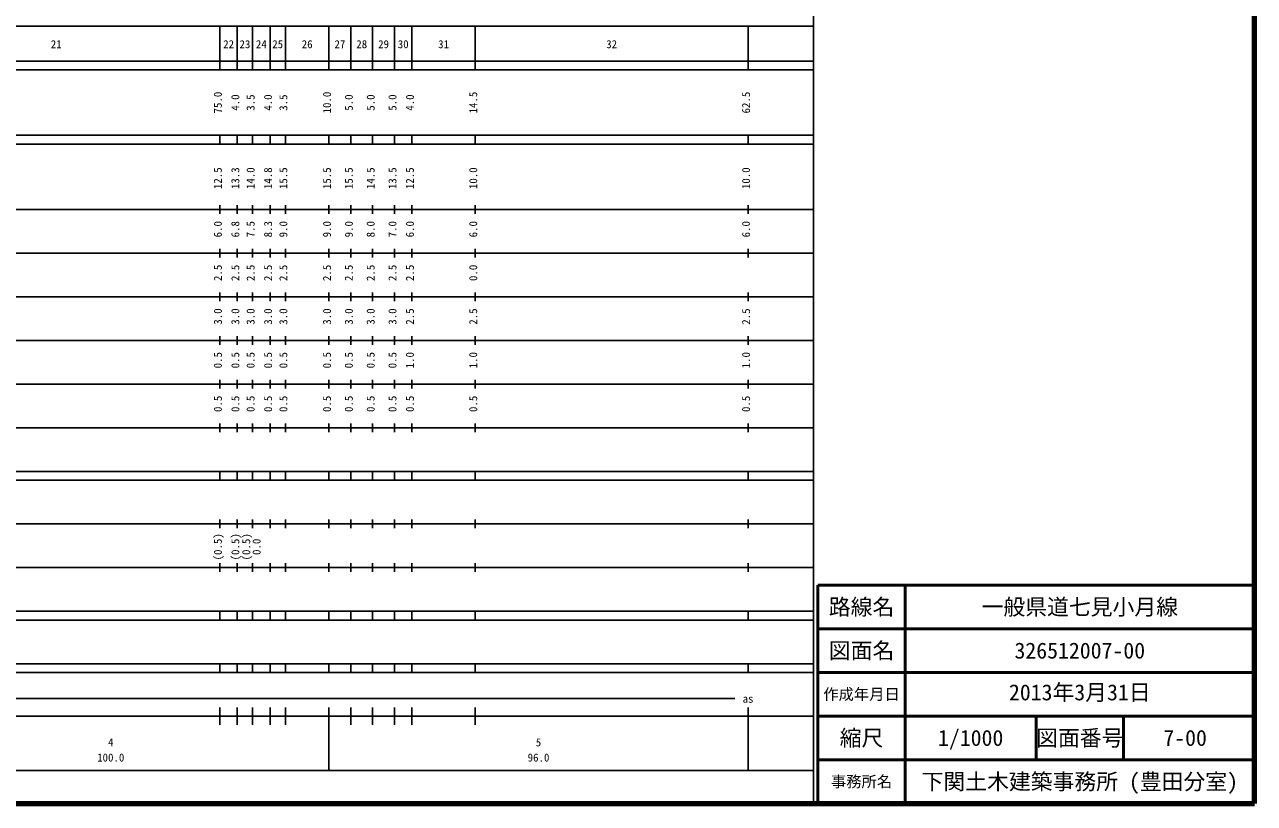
# Model space of a CAD drawing. Units: millimetres on the paper, enlarged 1000 times. Extents: x 40000 to 680000, y 20000 to 380000.
# Drawn here: x 398265 to 680000, y 20000 to 198357 of the extents above; entities that cross this region are included whole.
import ezdxf
from ezdxf.enums import TextEntityAlignment as Align

# ---------------------------------------------------------------- set-up
doc = ezdxf.new("R2010")
doc.units = ezdxf.units.MM
doc.header["$LTSCALE"] = 1000
for name, color, linetype, lineweight in [('M-TTL', 2, 'Continuous', 140), ('M-TTL-BAND', 7, 'Continuous', 25), ('M-TTL-FRAM', 2, 'Continuous', 50), ('M-TTL-LINE', 7, 'Continuous', 50)]:
    doc.layers.add(name, color=color, linetype=linetype, lineweight=lineweight)
doc.layers.add('M-TTL-TXT', color=7, linetype='Continuous')
doc.styles.add('ＭＳ ゴシック', font='')
doc.styles.get('ＭＳ ゴシック').set_extended_font_data('MS Gothic')

msp = doc.modelspace()

# ---------------------------------------------------------------- linework, layer by layer
at = {"layer": 'M-TTL'}
for p, q in [((680000, 20000), (680000, 380000)), ((40000, 20000), (680000, 20000))]:
    msp.add_line(p, q, dxfattribs=at)
at = {"layer": 'M-TTL-BAND'}
for p, q in [((579000, 20000), (579000, 370000)), ((68000, 198000), (579000, 198000)), ((443000, 188000), (443000, 198000)), ((447000, 188000), (447000, 198000)), ((450500, 188000), (450500, 198000)), ((454500, 188000), (454500, 198000)), ((458000, 188000), (458000, 198000)), ((468000, 188000), (468000, 198000)), ((473000, 188000), (473000, 198000)), ((478000, 188000), (478000, 198000)), ((483000, 188000), (483000, 198000)), ((487000, 188000), (487000, 198000)), ((501500, 188000), (501500, 198000)), ((564000, 188000), (564000, 198000)), ((40000, 190000), (579000, 190000)), ((40000, 188000), (579000, 188000)), ((40000, 173000), (579000, 173000)), ((443000, 171000), (443000, 173000)), ((447000, 171000), (447000, 173000)), ((450500, 171000), (450500, 173000)), ((454500, 171000), (454500, 173000)), ((458000, 171000), (458000, 173000)), ((468000, 171000), (468000, 173000)), ((473000, 171000), (473000, 173000)), ((478000, 171000), (478000, 173000)), ((483000, 171000), (483000, 173000)), ((487000, 171000), (487000, 173000)), ((501500, 171000), (501500, 173000)), ((564000, 171000), (564000, 173000)), ((40000, 171000), (579000, 171000)), ((40000, 156000), (579000, 156000)), ((443000, 155000), (443000, 157000)), ((447000, 155000), (447000, 157000)), ((450500, 155000), (450500, 157000)), ((454500, 155000), (454500, 157000)), ((458000, 155000), (458000, 157000)), ((468000, 155000), (468000, 157000)), ((473000, 155000), (473000, 157000)), ((478000, 155000), (478000, 157000)), ((483000, 155000), (483000, 157000)), ((487000, 155000), (487000, 157000)), ((501500, 155000), (501500, 157000)), ((564000, 155000), (564000, 157000)), ((443000, 145000), (443000, 147000)), ((447000, 145000), (447000, 147000)), ((450500, 145000), (450500, 147000)), ((454500, 145000), (454500, 147000)), ((458000, 145000), (458000, 147000)), ((468000, 145000), (468000, 147000)), ((473000, 145000), (473000, 147000)), ((478000, 145000), (478000, 147000)), ((483000, 145000), (483000, 147000)), ((487000, 145000), (487000, 147000)), ((501500, 145000), (501500, 147000)), ((564000, 145000), (564000, 147000)), ((46000, 146000), (579000, 146000)), ((52000, 136000), (579000, 136000)), ((443000, 135000), (443000, 137000)), ((447000, 135000), (447000, 137000)), ((450500, 135000), (450500, 137000)), ((454500, 135000), (454500, 137000)), ((458000, 135000), (458000, 137000)), ((468000, 135000), (468000, 137000)), ((473000, 135000), (473000, 137000)), ((478000, 135000), (478000, 137000)), ((483000, 135000), (483000, 137000)), ((487000, 135000), (487000, 137000)), ((501500, 135000), (501500, 137000)), ((564000, 135000), (564000, 137000)), ((443000, 125000), (443000, 127000)), ((447000, 125000), (447000, 127000)), ((450500, 125000), (450500, 127000)), ((454500, 125000), (454500, 127000)), ((458000, 125000), (458000, 127000)), ((468000, 125000), (468000, 127000)), ((473000, 125000), (473000, 127000)), ((478000, 125000), (478000, 127000)), ((483000, 125000), (483000, 127000)), ((487000, 125000), (487000, 127000)), ((501500, 125000), (501500, 127000)), ((564000, 125000), (564000, 127000)), ((46000, 126000), (579000, 126000)), ((52000, 116000), (579000, 116000)), ((443000, 115000), (443000, 117000)), ((447000, 115000), (447000, 117000)), ((450500, 115000), (450500, 117000)), ((454500, 115000), (454500, 117000)), ((458000, 115000), (458000, 117000)), ((468000, 115000), (468000, 117000)), ((473000, 115000), (473000, 117000)), ((478000, 115000), (478000, 117000)), ((483000, 115000), (483000, 117000)), ((487000, 115000), (487000, 117000)), ((501500, 115000), (501500, 117000)), ((564000, 115000), (564000, 117000)), ((46000, 106000), (579000, 106000)), ((443000, 105000), (443000, 107000)), ((447000, 105000), (447000, 107000)), ((450500, 105000), (450500, 107000)), ((454500, 105000), (454500, 107000)), ((458000, 105000), (458000, 107000)), ((468000, 105000), (468000, 107000)), ((473000, 105000), (473000, 107000)), ((478000, 105000), (478000, 107000)), ((483000, 105000), (483000, 107000)), ((487000, 105000), (487000, 107000)), ((501500, 105000), (501500, 107000)), ((564000, 105000), (564000, 107000)), ((40000, 96000), (579000, 96000)), ((443000, 94000), (443000, 96000)), ((447000, 94000), (447000, 96000)), ((450500, 94000), (450500, 96000)), ((454500, 94000), (454500, 96000)), ((458000, 94000), (458000, 96000)), ((468000, 94000), (468000, 96000)), ((473000, 94000), (473000, 96000)), ((478000, 94000), (478000, 96000)), ((483000, 94000), (483000, 96000)), ((487000, 94000), (487000, 96000)), ((501500, 94000), (501500, 96000)), ((564000, 94000), (564000, 96000)), ((40000, 94000), (579000, 94000)), ((443000, 83000), (443000, 85000)), ((447000, 83000), (447000, 85000)), ((450500, 83000), (450500, 85000)), ((454500, 83000), (454500, 85000)), ((458000, 83000), (458000, 85000)), ((468000, 83000), (468000, 85000)), ((473000, 83000), (473000, 85000)), ((478000, 83000), (478000, 85000)), ((483000, 83000), (483000, 85000)), ((487000, 83000), (487000, 85000)), ((501500, 83000), (501500, 85000)), ((564000, 83000), (564000, 85000)), ((49000, 84000), (579000, 84000)), ((40000, 74000), (579000, 74000)), ((443000, 73000), (443000, 75000)), ((447000, 73000), (447000, 75000)), ((450500, 73000), (450500, 75000)), ((454500, 73000), (454500, 75000)), ((458000, 73000), (458000, 75000)), ((468000, 73000), (468000, 75000)), ((473000, 73000), (473000, 75000)), ((478000, 73000), (478000, 75000)), ((483000, 73000), (483000, 75000)), ((487000, 73000), (487000, 75000)), ((501500, 73000), (501500, 75000)), ((564000, 73000), (564000, 75000)), ((40000, 64000), (579000, 64000)), ((40000, 62000), (579000, 62000)), ((443000, 62000), (443000, 64000)), ((447000, 62000), (447000, 64000)), ((450500, 62000), (450500, 64000)), ((454500, 62000), (454500, 64000)), ((458000, 62000), (458000, 64000)), ((468000, 62000), (468000, 64000)), ((473000, 62000), (473000, 64000)), ((478000, 62000), (478000, 64000)), ((483000, 62000), (483000, 64000)), ((487000, 62000), (487000, 64000)), ((501500, 62000), (501500, 64000)), ((564000, 62000), (564000, 64000)), ((40000, 52000), (579000, 52000)), ((443000, 50000), (443000, 52000)), ((447000, 50000), (447000, 52000)), ((450500, 50000), (450500, 52000)), ((454500, 50000), (454500, 52000)), ((458000, 50000), (458000, 52000)), ((468000, 50000), (468000, 52000)), ((473000, 50000), (473000, 52000)), ((478000, 50000), (478000, 52000)), ((483000, 50000), (483000, 52000)), ((487000, 50000), (487000, 52000)), ((501500, 50000), (501500, 52000)), ((564000, 50000), (564000, 52000)), ((40000, 50000), (579000, 50000)), ((71000, 44000), (561000, 44000)), ((40000, 40000), (579000, 40000)), ((443000, 38000), (443000, 42000)), ((447000, 38000), (447000, 42000)), ((450500, 38000), (450500, 42000)), ((454500, 38000), (454500, 42000)), ((458000, 38000), (458000, 42000)), ((468000, 27500), (468000, 42000)), ((473000, 38000), (473000, 42000)), ((478000, 38000), (478000, 42000)), ((483000, 38000), (483000, 42000)), ((487000, 38000), (487000, 42000)), ((501500, 38000), (501500, 42000)), ((564000, 27500), (564000, 42000)), ((68000, 27500), (579000, 27500))]:
    msp.add_line(p, q, dxfattribs=at)
at = {"layer": 'M-TTL-FRAM'}
for p, q in [((680000, 70000), (580000, 70000)), ((580000, 70000), (580000, 20000))]:
    msp.add_line(p, q, dxfattribs=at)
at = {"layer": 'M-TTL-LINE'}
for p, q in [((600000, 70000), (600000, 20000)), ((680000, 60000), (580000, 60000)), ((680000, 50000), (580000, 50000)), ((680000, 40000), (580000, 40000)), ((630000, 40000), (630000, 30000)), ((650000, 40000), (650000, 30000)), ((680000, 30000), (580000, 30000))]:
    msp.add_line(p, q, dxfattribs=at)

# ---------------------------------------------------------------- texts
at = {"layer": 'M-TTL-BAND', "style": 'ＭＳ ゴシック'}
for s, p in [('21', (405500, 192405)), ('22', (445000, 192405)), ('23', (448750, 192405)), ('24', (452500, 192405)), ('25', (456250, 192405)), ('26', (463000, 192405)), ('27', (470500, 192405)), ('28', (475500, 192405)), ('29', (480500, 192405)), ('30', (485000, 192405)), ('31', (494250, 192405)), ('32', (532750, 192405)), ('as', (564000, 42500)), ('4', (418000, 32523)), ('5', (516000, 32523)), ('100.0', (418000, 29033)), ('96.0', (516000, 29033))]:
    msp.add_text(s, height=1833, dxfattribs=at).set_placement(p, align=Align.BOTTOM_CENTER)
for s, p in [('75.0', (444000, 180500)), ('4.0', (448000, 180500)), ('3.5', (451500, 180500)), ('4.0', (455500, 180500)), ('3.5', (459000, 180500)), ('10.0', (469000, 180500)), ('5.0', (474000, 180500)), ('5.0', (479000, 180500)), ('5.0', (484000, 180500)), ('4.0', (488000, 180500)), ('14.5', (502500, 180500)), ('62.5', (565000, 180500)), ('12.5', (444000, 163174)), ('13.3', (448000, 163174)), ('14.0', (451500, 163174)), ('14.8', (455500, 163174)), ('15.5', (459000, 163174)), ('15.5', (469000, 163174)), ('15.5', (474000, 163174)), ('14.5', (479000, 163174)), ('13.5', (484000, 163174)), ('12.5', (488000, 163174)), ('10.0', (502500, 163174)), ('10.0', (565000, 163174)), ('6.0', (444000, 151500)), ('6.8', (448000, 151500)), ('7.5', (451500, 151500)), ('8.3', (455500, 151500)), ('9.0', (459000, 151500)), ('9.0', (469000, 151500)), ('9.0', (474000, 151500)), ('8.0', (479000, 151500)), ('7.0', (484000, 151500)), ('6.0', (488000, 151500)), ('6.0', (502500, 151500)), ('6.0', (565000, 151500)), ('2.5', (444000, 141500)), ('2.5', (448000, 141500)), ('2.5', (451500, 141500)), ('2.5', (455500, 141500)), ('2.5', (459000, 141500)), ('2.5', (469000, 141500)), ('2.5', (474000, 141500)), ('2.5', (479000, 141500)), ('2.5', (484000, 141500)), ('2.5', (488000, 141500)), ('0.0', (502500, 141500)), ('3.0', (444000, 131500)), ('3.0', (448000, 131500)), ('3.0', (451500, 131500)), ('3.0', (455500, 131500)), ('3.0', (459000, 131500)), ('3.0', (469000, 131500)), ('3.0', (474000, 131500)), ('3.0', (479000, 131500)), ('3.0', (484000, 131500)), ('2.5', (488000, 131500)), ('2.5', (502500, 131500)), ('2.5', (565000, 131500)), ('0.5', (444000, 121500)), ('0.5', (448000, 121500)), ('0.5', (451500, 121500)), ('0.5', (455500, 121500)), ('0.5', (459000, 121500)), ('0.5', (469000, 121500)), ('0.5', (474000, 121500)), ('0.5', (479000, 121500)), ('0.5', (484000, 121500)), ('1.0', (488000, 121500)), ('1.0', (502500, 121500)), ('1.0', (565000, 121500)), ('0.5', (444000, 111500)), ('0.5', (448000, 111500)), ('0.5', (451500, 111500)), ('0.5', (455500, 111500)), ('0.5', (459000, 111500)), ('0.5', (469000, 111500)), ('0.5', (474000, 111500)), ('0.5', (479000, 111500)), ('0.5', (484000, 111500)), ('0.5', (488000, 111500)), ('0.5', (502500, 111500)), ('0.5', (565000, 111500)), ('(0.5)', (444000, 78764)), ('(0.5)', (448000, 78764)), ('(0.5)', (450500, 78764)), ('0.0', (452870, 78764))]:
    msp.add_text(s, height=1833, rotation=90, dxfattribs=at).set_placement(p, align=Align.BOTTOM_CENTER)
at = {"layer": 'M-TTL-TXT', "style": 'ＭＳ ゴシック'}
for s, height, p in [('路線名', 3666, (590000, 65000)), ('路線名', 3666, (590000, 65000)), ('一般県道七見小月線', 3666, (640000, 65000)), ('図面名', 3666, (590000, 55000)), ('図面名', 3666, (590000, 55000)), ('326512007-00', 3666, (640000, 55000)), ('作成年月日', 2566, (590000, 45000)), ('作成年月日', 2566, (590000, 45000)), ('縮尺', 3666, (590000, 35000)), ('縮尺', 3666, (590000, 35000)), ('1/1000', 3666, (615000, 35000)), ('図面番号', 3666, (640000, 35000)), ('図面番号', 3666, (640000, 35000)), ('7-00', 3666, (664125, 35000)), ('事務所名', 2566, (590000, 25000)), ('事務所名', 2566, (590000, 25000)), ('下関土木建築事務所 (豊田分室)', 3666, (640000, 25000))]:
    msp.add_text(s, height=height, dxfattribs=at).set_placement(p, align=Align.MIDDLE_CENTER)
msp.add_text('2013年3月31日', height=3666, dxfattribs=at).set_placement((640000, 42500), align=Align.BOTTOM_CENTER)

doc.saveas('drawing.dxf')
